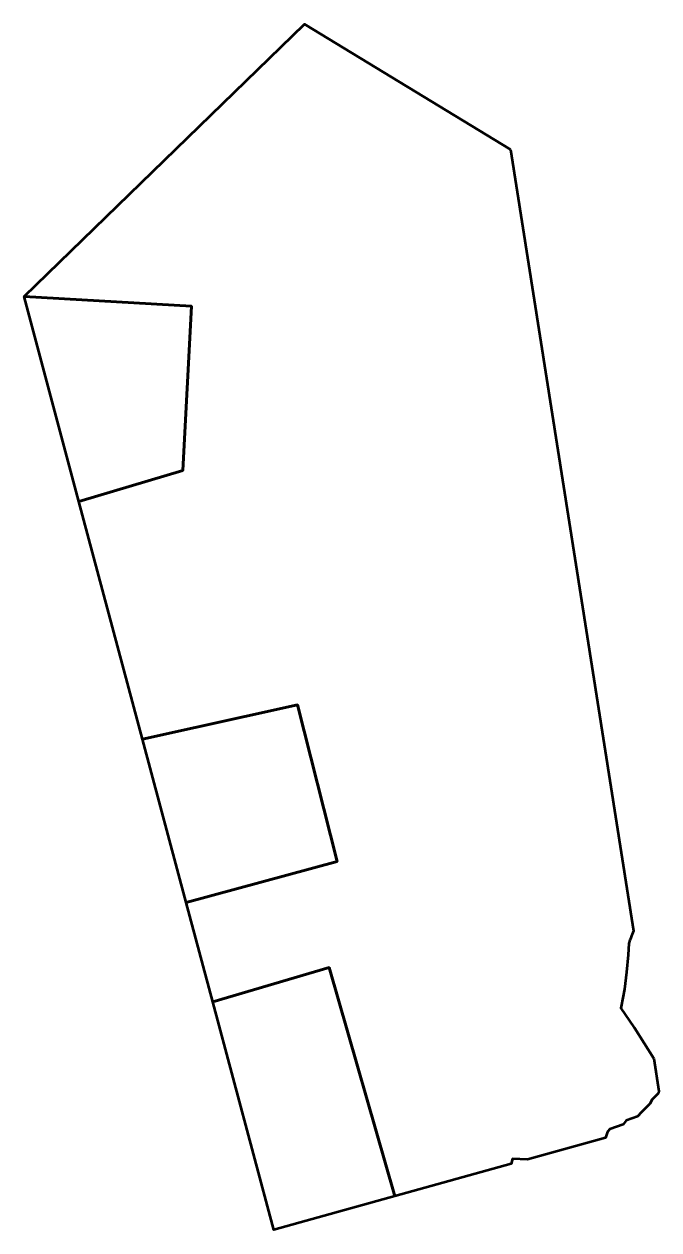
# Model space of a CAD drawing. Header units: metres. Extents: x 807630 to 807705, y 9157392 to 9157534.
import ezdxf

# ---------------------------------------------------------------- set-up
doc = ezdxf.new("R2010")
doc.units = ezdxf.units.M
doc.header["$MEASUREMENT"] = 0
doc.layers.add('2876-21038', color=1, linetype='Continuous')

msp = doc.modelspace()

# ---------------------------------------------------------------- linework, layer by layer
at = {"layer": '2876-21038', "color": 254, "lineweight": 53, "true_color": 0xccddcc}
msp.add_lwpolyline([(807687.59, 9157518.78), (807702.06, 9157426.81), (807701.82, 9157426.23), (807701.68, 9157425.86), (807701.63, 9157425.72), (807701.48, 9157425.31), (807701.41, 9157423.98), (807701.23, 9157421.93), (807700.99, 9157419.95), (807700.6, 9157417.9), (807700.57, 9157417.68), (807702.07, 9157415.47), (807702.15, 9157415.37), (807704.43, 9157411.77), (807705.03, 9157407.94), (807704.97, 9157407.69), (807704.23, 9157406.95), (807703.95, 9157406.42), (807703, 9157405.46), (807702.52, 9157404.96), (807701.18, 9157404.47), (807700.84, 9157404), (807699.27, 9157403.47), (807698.98, 9157403.15), (807698.76, 9157402.45), (807689.58, 9157399.9), (807687.81, 9157399.97), (807687.68, 9157399.37), (807673.99, 9157395.56), (807666.25, 9157422.5), (807652.56, 9157418.46), (807649.44, 9157430.14), (807667.19, 9157434.95), (807662.52, 9157453.39), (807644.3, 9157449.38), (807636.83, 9157477.35), (807649.04, 9157480.97), (807650.06, 9157500.33), (807630.38, 9157501.49), (807663.34, 9157533.54)], close=True, dxfattribs=at)
at = {"layer": '2876-21038', "color": 5, "lineweight": 53, "true_color": 0x0000ff}
msp.add_lwpolyline([(807630.38, 9157501.49), (807650.06, 9157500.33), (807649.04, 9157480.97), (807636.83, 9157477.35)], close=True, dxfattribs=at)
at = {"layer": '2876-21038', "color": 3, "lineweight": 53, "true_color": 0x00ff00}
for points in [[(807644.3, 9157449.38), (807662.52, 9157453.39), (807667.19, 9157434.95), (807649.44, 9157430.14)], [(807652.56, 9157418.46), (807666.25, 9157422.5), (807673.99, 9157395.56), (807659.73, 9157391.6)]]:
    msp.add_lwpolyline(points, close=True, dxfattribs=at)

doc.saveas('drawing.dxf')
